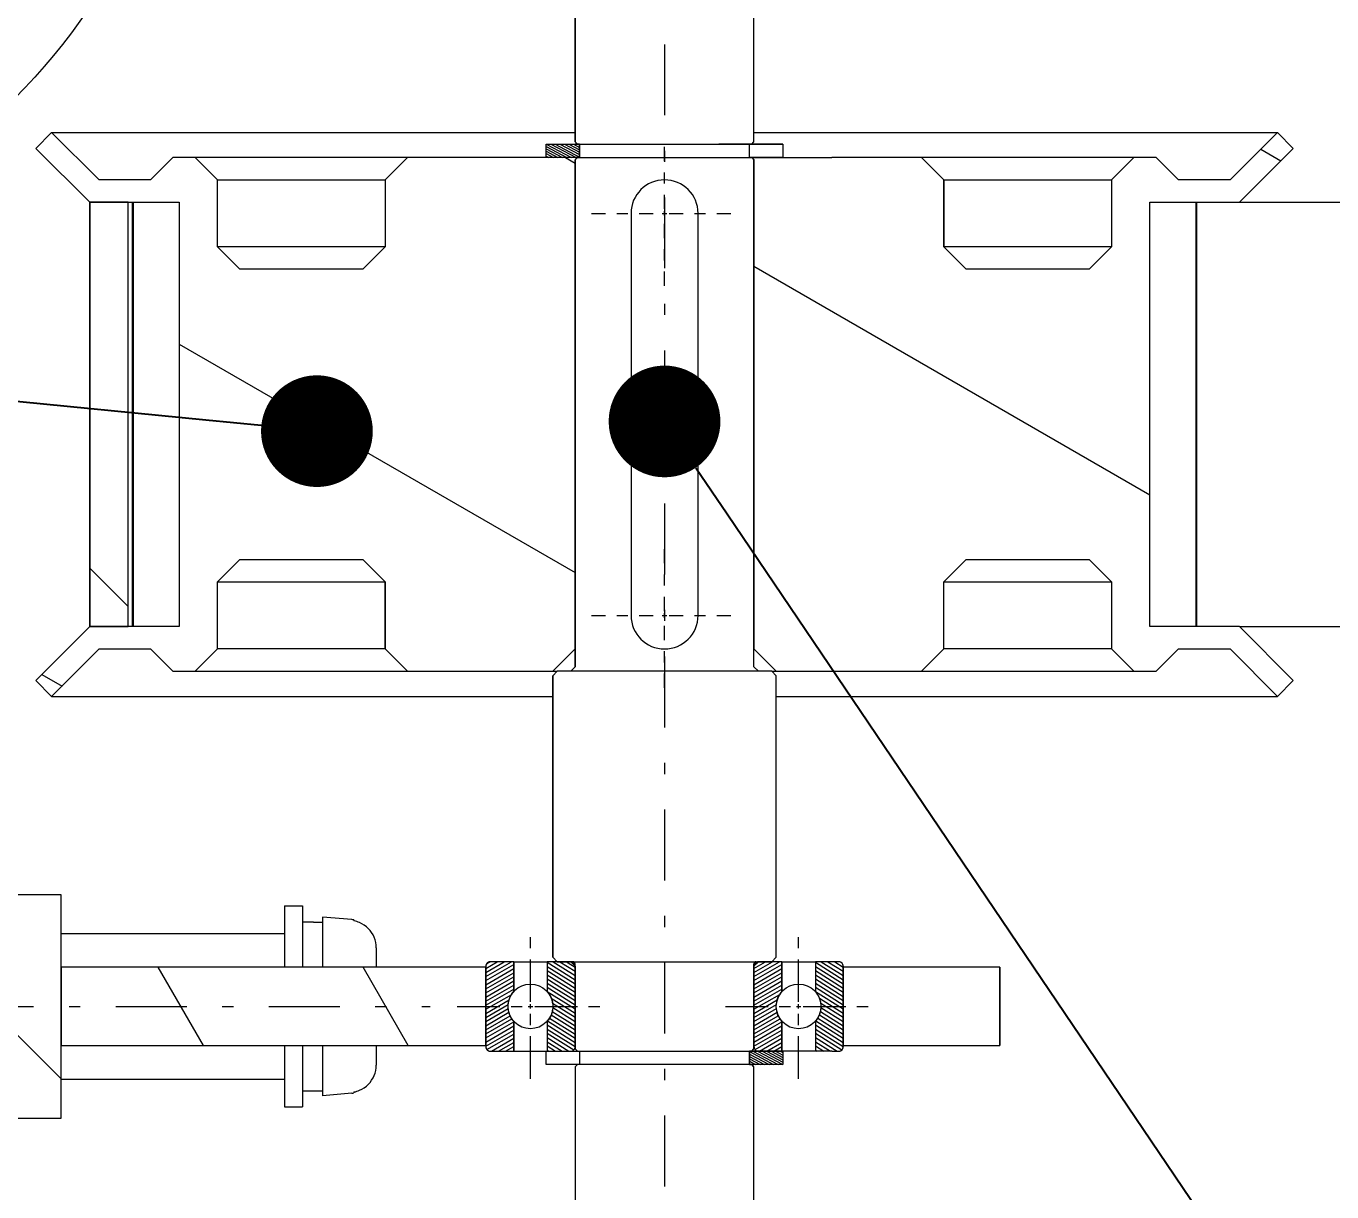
# Model space of a CAD drawing. Header units: millimetres. Extents: x 651 to 8859, y -354 to 894.
# Drawn here: x 2325.8 to 2337.48, y 76 to 86.44 of the extents above; entities that cross this region are included whole.
import ezdxf
from ezdxf import colors
from ezdxf.entities.mleader import LeaderData, LeaderLine
from ezdxf.math import Vec2, Vec3

# ---------------------------------------------------------------- set-up
doc = ezdxf.new("R2010")
doc.units = ezdxf.units.MM
doc.linetypes.add('CENTER2', pattern=[28.575, 19.05, -3.175, 3.175, -3.175])
doc.linetypes.add('DASHDOT2', pattern=[12.7, 6.35, -3.175, 0, -3.175])
doc.layers.get('0').update_dxf_attribs({"lineweight": 18})
for name, color, linetype, lineweight in [('cienka', 7, 'Continuous', 9), ('Kreskowanie (ISO)', 7, 'Continuous', 9), ('Widoczne (ISO)', 7, 'Continuous', 18), ('Widoczne wąskie (ISO)', 7, 'Continuous', 9)]:
    doc.layers.add(name, color=color, linetype=linetype, lineweight=lineweight)
doc.styles.get("Standard").update_dxf_attribs({"font": 'tahoma.ttf'})
pattern_1 = [(150.00025, (1761.6154, -521.0996), (-1.587488, -2.749637), [])]

# ---------------------------------------------------------------- blocks, each defined once
blk = doc.blocks.new('*U121')
at = {"layer": 'Widoczne wąskie (ISO)', "color": 0, "linetype": 'CENTER2', "ltscale": 0.02, "transparency": 16777216}
for p, q in [((0, 0.04), (0, 0.639)), ((-0.655, 0), (-0.04, 0)), ((0.04, 0), (0.627, 0)), ((0, -0.648), (0, -0.04))]:
    blk.add_line(p, q, dxfattribs=at)
at = {"layer": 'Widoczne wąskie (ISO)', "color": 0, "linetype": 'Continuous', "ltscale": 0.02, "transparency": 16777216}
for p, q in [((-0.02, 0), (0.02, 0)), ((0, -0.02), (0, 0.02))]:
    blk.add_line(p, q, dxfattribs=at)
blk = doc.blocks.new('*U122')
at = {"layer": 'Widoczne wąskie (ISO)', "color": 0, "linetype": 'CENTER2', "ltscale": 0.02, "transparency": 16777216}
for p, q in [((0, 0.04), (0, 0.639)), ((-0.655, 0), (-0.04, 0)), ((0.04, 0), (0.627, 0)), ((0, -0.648), (0, -0.04))]:
    blk.add_line(p, q, dxfattribs=at)
at = {"layer": 'Widoczne wąskie (ISO)', "color": 0, "linetype": 'Continuous', "ltscale": 0.02, "transparency": 16777216}
for p, q in [((-0.02, 0), (0.02, 0)), ((0, -0.02), (0, 0.02))]:
    blk.add_line(p, q, dxfattribs=at)
blk = doc.blocks.new('*U123')
at = {"layer": 'Widoczne wąskie (ISO)', "color": 0, "linetype": 'DASHDOT2', "ltscale": 0.1, "transparency": 16777216}
blk.add_line((-4.847, 0), (3.447, 0), dxfattribs=at)
blk = doc.blocks.new('*U125')
at = {"layer": 'Widoczne wąskie (ISO)', "color": 0, "linetype": 'DASHDOT2', "ltscale": 0.02, "transparency": 16777216}
for p, q in [((0, 0.04), (0, 0.639)), ((-0.655, 0), (-0.04, 0)), ((0.04, 0), (0.627, 0)), ((0, -0.648), (0, -0.04))]:
    blk.add_line(p, q, dxfattribs=at)
at = {"layer": 'Widoczne wąskie (ISO)', "color": 0, "linetype": 'Continuous', "ltscale": 0.02, "transparency": 16777216}
for p, q in [((-0.02, 0), (0.02, 0)), ((0, -0.02), (0, 0.02))]:
    blk.add_line(p, q, dxfattribs=at)
blk = doc.blocks.new('*U126')
at = {"layer": 'Widoczne wąskie (ISO)', "color": 0, "linetype": 'DASHDOT2', "ltscale": 0.02, "transparency": 16777216}
for p, q in [((0, 0.04), (0, 0.639)), ((-0.655, 0), (-0.04, 0)), ((0.04, 0), (0.627, 0)), ((0, -0.648), (0, -0.04))]:
    blk.add_line(p, q, dxfattribs=at)
at = {"layer": 'Widoczne wąskie (ISO)', "color": 0, "linetype": 'Continuous', "ltscale": 0.02, "transparency": 16777216}
for p, q in [((-0.02, 0), (0.02, 0)), ((0, -0.02), (0, 0.02))]:
    blk.add_line(p, q, dxfattribs=at)
blk = doc.blocks.new('*U127')
at = {"layer": 'Widoczne wąskie (ISO)', "color": 0, "linetype": 'DASHDOT2', "ltscale": 0.1, "transparency": 16777216}
blk.add_line((0, 20.587), (0, -5.344), dxfattribs=at)
blk = doc.blocks.new('_Dot')
at = {"color": 0, "linetype": 'ByBlock', "lineweight": -2}
blk.add_line((-0.5, 0), (-1, 0), dxfattribs=at)
at = {"color": 0, "linetype": 'ByBlock', "const_width": 0.5}
blk.add_lwpolyline([(-0.25, 0, 1), (0.25, 0, 1)], format="xyb", close=True, dxfattribs=at)

msp = doc.modelspace()

# ---------------------------------------------------------------- hatches: boundary and pattern name
at = {"layer": 'Kreskowanie (ISO)'}
h = msp.add_hatch(dxfattribs=at)
h.set_pattern_fill('ANSI31', color=256, scale=25.4, angle=105.0002, style=0)
h.set_pattern_definition(pattern_1)
h.paths.add_polyline_path([(2327.168, 81.061), (2326.712, 81.061), (2326.368, 81.061), (2325.885, 80.578), (2326.027, 80.436), (2326.451, 80.861), (2326.912, 80.861), (2327.112, 80.661), (2327.312, 80.661), (2327.512, 80.861), (2327.512, 81.461), (2327.712, 81.661), (2328.812, 81.661), (2329.012, 81.461), (2329.012, 80.861), (2329.212, 80.661), (2330.512, 80.661), (2330.712, 80.861), (2330.712, 81.061), (2330.712, 81.461), (2330.712, 84.461), (2330.712, 84.861), (2330.712, 85.061), (2330.712, 85.261), (2330.327, 85.261), (2329.212, 85.261), (2329.012, 85.061), (2329.012, 84.461), (2328.812, 84.261), (2327.712, 84.261), (2327.512, 84.461), (2327.512, 85.061), (2327.312, 85.261), (2327.112, 85.261), (2326.912, 85.061), (2326.451, 85.061), (2326.027, 85.485), (2325.885, 85.343), (2326.368, 84.861), (2326.712, 84.861), (2327.168, 84.861)])
h = msp.add_hatch(dxfattribs=at)
h.set_pattern_fill('ANSI31', color=256, scale=25.4, angle=105.0002, style=0)
h.set_pattern_definition(pattern_1)
h.paths.add_polyline_path([(2336.656, 81.061), (2335.856, 81.061), (2335.856, 84.861), (2336.656, 84.861), (2337.139, 85.343), (2336.997, 85.485), (2336.573, 85.061), (2336.112, 85.061), (2335.912, 85.261), (2335.712, 85.261), (2335.512, 85.061), (2335.512, 84.461), (2335.312, 84.261), (2334.212, 84.261), (2334.012, 84.461), (2334.012, 85.061), (2333.812, 85.261), (2333.01, 85.261), (2332.312, 85.261), (2332.312, 85.061), (2332.312, 84.861), (2332.312, 84.461), (2332.312, 81.461), (2332.312, 81.061), (2332.312, 80.861), (2332.512, 80.661), (2333.812, 80.661), (2334.012, 80.861), (2334.012, 81.461), (2334.212, 81.661), (2335.312, 81.661), (2335.512, 81.461), (2335.512, 80.861), (2335.712, 80.661), (2335.912, 80.661), (2336.112, 80.861), (2336.573, 80.861), (2336.997, 80.436), (2337.139, 80.578)])
h = msp.add_hatch(dxfattribs=at)
h.set_pattern_fill('ANSI31', color=256, scale=25.4, angle=90.0002, style=0)
h.set_pattern_definition([(135.0002, (1761.6154, -521.0996), (-2.245056, -2.245072), [])])
h.paths.add_polyline_path([(2326.368, 84.861), (2326.368, 81.061), (2326.368, 81.061), (2326.712, 81.061), (2326.712, 84.861), (2326.368, 84.861)])
h = msp.add_hatch(dxfattribs=at)
h.set_pattern_fill('ANSI31', color=256, scale=0.4, angle=90.0002, style=0)
h.paths.add_polyline_path([(2324.112, 76.661), (2326.112, 76.661), (2326.112, 77.311), (2326.112, 77.344), (2326.112, 77.661), (2326.112, 77.977), (2326.112, 78.011), (2326.112, 78.661), (2324.112, 78.661)])
h.paths.add_polyline_path([(2324.512, 78.261), (2325.712, 78.261), (2325.712, 77.061), (2324.512, 77.061)], flags=0)
h = msp.add_hatch(dxfattribs=at)
h.set_pattern_fill('ANSI31', color=256, scale=0.01, angle=-15, style=0)
h.set_pattern_definition([(30.0000222, (-88.964027, -19.392546), (-0.01587501066, 0.0274963004), [])])
edge = h.paths.add_edge_path()
edge.add_line((2330.162, 77.261), (2329.952, 77.261))
edge.add_spline(control_points=[(2329.952, 77.261), (2329.947, 77.261), (2329.941, 77.262), (2329.932, 77.266), (2329.927, 77.269), (2329.92, 77.276), (2329.917, 77.281), (2329.913, 77.29), (2329.912, 77.296), (2329.912, 77.301)], knot_values=[0.059239, 0.059239, 0.059239, 0.059239, 0.066643, 0.066643, 0.074048, 0.074048, 0.081453, 0.081453, 0.088858, 0.088858, 0.088858, 0.088858], degree=3, periodic=0)
edge.add_line((2329.912, 77.301), (2329.912, 77.557))
edge.add_line((2329.912, 77.557), (2329.912, 77.765))
edge.add_line((2329.912, 77.765), (2329.912, 78.021))
edge.add_spline(control_points=[(2329.912, 78.021), (2329.912, 78.026), (2329.913, 78.031), (2329.917, 78.04), (2329.92, 78.045), (2329.927, 78.052), (2329.932, 78.056), (2329.941, 78.059), (2329.947, 78.061), (2329.952, 78.061)], knot_values=[0.029619, 0.029619, 0.029619, 0.029619, 0.037024, 0.037024, 0.044429, 0.044429, 0.051834, 0.051834, 0.059239, 0.059239, 0.059239, 0.059239], degree=3, periodic=0)
edge.add_line((2329.952, 78.061), (2330.162, 78.061))
edge.add_line((2330.162, 78.061), (2330.162, 77.793))
edge.add_spline(control_points=[(2330.162, 77.793), (2330.148, 77.777), (2330.135, 77.756), (2330.118, 77.714), (2330.112, 77.685), (2330.112, 77.661)], knot_values=[0.296193, 0.296193, 0.296193, 0.296193, 0.327111, 0.327111, 0.364135, 0.364135, 0.364135, 0.364135], degree=3, periodic=0)
edge.add_spline(control_points=[(2330.112, 77.661), (2330.112, 77.636), (2330.118, 77.607), (2330.135, 77.565), (2330.148, 77.545), (2330.162, 77.528)], knot_values=[0.22825, 0.22825, 0.22825, 0.22825, 0.265274, 0.265274, 0.296193, 0.296193, 0.296193, 0.296193], degree=3, periodic=0)
edge.add_line((2330.162, 77.528), (2330.162, 77.261))
h = msp.add_hatch(dxfattribs=at)
h.set_pattern_fill('ANSI31', color=256, scale=0.01, angle=-15, style=0)
h.set_pattern_definition([(30.0000222, (-86.564027, -19.392546), (-0.01587501066, 0.0274963004), [])])
edge = h.paths.add_edge_path()
edge.add_line((2332.562, 77.261), (2332.352, 77.261))
edge.add_spline(control_points=[(2332.352, 77.261), (2332.347, 77.261), (2332.341, 77.262), (2332.332, 77.266), (2332.327, 77.269), (2332.32, 77.276), (2332.317, 77.281), (2332.313, 77.29), (2332.312, 77.296), (2332.312, 77.301)], knot_values=[0.059239, 0.059239, 0.059239, 0.059239, 0.066643, 0.066643, 0.074048, 0.074048, 0.081453, 0.081453, 0.088858, 0.088858, 0.088858, 0.088858], degree=3, periodic=0)
edge.add_line((2332.312, 77.301), (2332.312, 77.557))
edge.add_line((2332.312, 77.557), (2332.312, 77.765))
edge.add_line((2332.312, 77.765), (2332.312, 78.021))
edge.add_spline(control_points=[(2332.312, 78.021), (2332.312, 78.026), (2332.313, 78.031), (2332.317, 78.04), (2332.32, 78.045), (2332.327, 78.052), (2332.332, 78.056), (2332.341, 78.059), (2332.347, 78.061), (2332.352, 78.061)], knot_values=[0.029619, 0.029619, 0.029619, 0.029619, 0.037024, 0.037024, 0.044429, 0.044429, 0.051834, 0.051834, 0.059239, 0.059239, 0.059239, 0.059239], degree=3, periodic=0)
edge.add_line((2332.352, 78.061), (2332.562, 78.061))
edge.add_line((2332.562, 78.061), (2332.562, 77.793))
edge.add_spline(control_points=[(2332.562, 77.793), (2332.548, 77.777), (2332.535, 77.756), (2332.518, 77.714), (2332.512, 77.685), (2332.512, 77.661)], knot_values=[0.296193, 0.296193, 0.296193, 0.296193, 0.327111, 0.327111, 0.364135, 0.364135, 0.364135, 0.364135], degree=3, periodic=0)
edge.add_spline(control_points=[(2332.512, 77.661), (2332.512, 77.636), (2332.518, 77.607), (2332.535, 77.565), (2332.548, 77.545), (2332.562, 77.528)], knot_values=[0.22825, 0.22825, 0.22825, 0.22825, 0.265274, 0.265274, 0.296193, 0.296193, 0.296193, 0.296193], degree=3, periodic=0)
edge.add_line((2332.562, 77.528), (2332.562, 77.261))
h = msp.add_hatch(dxfattribs=at)
h.set_pattern_fill('ANSI31', color=256, scale=0.5, angle=75.00018, style=0)
h.paths.add_polyline_path([(2326.112, 78.011), (2326.112, 77.977), (2326.112, 77.911), (2326.112, 77.411), (2326.112, 77.344), (2326.112, 77.311), (2329.912, 77.311), (2329.912, 78.011)])
at = {"layer": 'Widoczne wąskie (ISO)'}
h = msp.add_hatch(dxfattribs=at)
h.set_pattern_fill('ANSI31', color=256, scale=0.006, angle=287)
h.set_pattern_definition([(332, (4749.588219, 169.253766), (0.00894343327, 0.01682015164), [])])
h.paths.add_polyline_path([(2330.452, 85.261), (2330.752, 85.261), (2330.752, 85.381), (2330.452, 85.381)])
h = msp.add_hatch(dxfattribs=at)
h.set_pattern_fill('ANSI31', color=256, scale=0.01, angle=103)
h.set_pattern_definition([(148, (-88.964027, -19.392546), (-0.01682493664, -0.02692552705), [])])
h.paths.add_polyline_path([(2330.712, 78.021, 0.414214), (2330.672, 78.061), (2330.462, 78.061), (2330.462, 77.793, -0.182676), (2330.512, 77.661, -0.182676), (2330.462, 77.528), (2330.462, 77.261), (2330.61, 77.261), (2330.672, 77.261, 0.414214), (2330.712, 77.301)])
h = msp.add_hatch(dxfattribs=at)
h.set_pattern_fill('ANSI31', color=256, scale=0.01, angle=103)
h.set_pattern_definition([(148, (-86.564027, -19.392546), (-0.01682493664, -0.02692552705), [])])
h.paths.add_polyline_path([(2333.112, 78.021, 0.414214), (2333.072, 78.061), (2332.862, 78.061), (2332.862, 77.793, -0.182676), (2332.912, 77.661, -0.182676), (2332.862, 77.528), (2332.862, 77.261), (2333.01, 77.261), (2333.072, 77.261, 0.414214), (2333.112, 77.301)])
h = msp.add_hatch(dxfattribs=at)
h.set_pattern_fill('ANSI31', color=256, scale=0.006, angle=107)
h.set_pattern_definition([(152, (-86.564027, -6.732546), (-0.00894343327, -0.01682015164), [])])
h.paths.add_polyline_path([(2332.572, 77.261), (2332.272, 77.261), (2332.272, 77.141), (2332.572, 77.141)])

# ---------------------------------------------------------------- linework, layer by layer
at = {"layer": 'Widoczne (ISO)'}
for p, q in [((2330.712, 89.781), (2330.712, 85.401)), ((2330.712, 85.401), (2330.712, 89.781)), ((2332.312, 85.401), (2332.312, 89.781)), ((2332.312, 85.401), (2332.312, 89.781)), ((2326.027, 85.485), (2325.885, 85.343)), ((2326.027, 85.485), (2325.885, 85.343)), ((2326.451, 85.061), (2326.027, 85.485)), ((2326.027, 85.485), (2330.712, 85.485)), ((2332.312, 85.485), (2336.997, 85.485)), ((2336.997, 85.485), (2336.573, 85.061)), ((2337.139, 85.343), (2336.997, 85.485)), ((2336.997, 85.485), (2337.139, 85.343)), ((2325.885, 85.343), (2326.368, 84.861)), ((2326.368, 84.861), (2325.885, 85.343)), ((2330.452, 85.381), (2331.999, 85.381)), ((2330.752, 85.381), (2330.712, 85.381)), ((2330.752, 85.381), (2332.272, 85.381)), ((2332.572, 85.381), (2331.999, 85.381)), ((2336.656, 84.861), (2337.139, 85.343)), ((2336.656, 84.861), (2337.139, 85.343)), ((2327.112, 85.261), (2326.912, 85.061)), ((2327.112, 85.261), (2326.912, 85.061)), ((2327.312, 85.261), (2327.112, 85.261)), ((2327.512, 85.061), (2327.312, 85.261)), ((2329.212, 85.261), (2327.312, 85.261)), ((2329.212, 85.261), (2329.012, 85.061)), ((2329.212, 85.261), (2329.012, 85.061)), ((2330.327, 85.261), (2329.212, 85.261)), ((2330.712, 85.261), (2330.327, 85.261)), ((2330.712, 85.261), (2332.312, 85.261)), ((2330.712, 85.261), (2332.312, 85.261)), ((2330.712, 85.241), (2330.712, 80.701)), ((2330.712, 80.861), (2330.712, 85.241)), ((2330.752, 85.261), (2332.272, 85.261)), ((2332.312, 85.261), (2333.01, 85.261)), ((2332.312, 80.701), (2332.312, 85.241)), ((2332.312, 85.241), (2332.312, 80.861)), ((2333.812, 85.261), (2333.01, 85.261)), ((2334.012, 85.061), (2333.812, 85.261)), ((2335.712, 85.261), (2333.812, 85.261)), ((2333.812, 85.261), (2334.012, 85.061)), ((2335.712, 85.261), (2335.512, 85.061)), ((2335.912, 85.261), (2335.712, 85.261)), ((2336.112, 85.061), (2335.912, 85.261)), ((2335.912, 85.261), (2336.112, 85.061)), ((2326.912, 85.061), (2326.451, 85.061)), ((2327.512, 84.461), (2327.512, 85.061)), ((2327.512, 85.061), (2329.012, 85.061)), ((2329.012, 85.061), (2329.012, 84.461)), ((2329.012, 85.061), (2329.012, 84.461)), ((2334.012, 84.461), (2334.012, 85.061)), ((2334.012, 85.061), (2335.512, 85.061)), ((2334.012, 85.061), (2334.012, 84.461)), ((2335.512, 85.061), (2335.512, 84.461)), ((2336.573, 85.061), (2336.112, 85.061)), ((2326.368, 84.861), (2327.168, 84.861)), ((2326.368, 84.861), (2326.368, 81.061)), ((2326.712, 84.861), (2326.368, 84.861)), ((2326.368, 81.061), (2326.368, 84.861)), ((2326.712, 81.061), (2326.712, 84.861)), ((2326.751, 81.061), (2326.751, 84.861)), ((2326.757, 84.861), (2326.757, 81.061)), ((2327.168, 84.861), (2327.168, 81.061)), ((2335.856, 81.061), (2335.856, 84.861)), ((2335.856, 84.861), (2336.656, 84.861)), ((2336.267, 84.861), (2336.267, 81.061)), ((2336.273, 84.861), (2336.273, 81.061)), ((2336.656, 84.861), (2364.199, 84.861)), ((2331.212, 84.761), (2331.212, 81.161)), ((2331.812, 81.161), (2331.812, 84.761)), ((2327.712, 84.261), (2327.512, 84.461)), ((2329.012, 84.461), (2327.512, 84.461)), ((2329.012, 84.461), (2328.812, 84.261)), ((2329.012, 84.461), (2328.812, 84.261)), ((2334.212, 84.261), (2334.012, 84.461)), ((2335.512, 84.461), (2334.012, 84.461)), ((2334.012, 84.461), (2334.212, 84.261)), ((2335.512, 84.461), (2335.312, 84.261)), ((2328.812, 84.261), (2327.712, 84.261)), ((2335.312, 84.261), (2334.212, 84.261)), ((2327.512, 81.461), (2327.712, 81.661)), ((2327.712, 81.661), (2328.812, 81.661)), ((2328.812, 81.661), (2329.012, 81.461)), ((2329.012, 81.461), (2328.812, 81.661)), ((2334.012, 81.461), (2334.212, 81.661)), ((2334.012, 81.461), (2334.212, 81.661)), ((2334.212, 81.661), (2335.312, 81.661)), ((2335.312, 81.661), (2335.512, 81.461)), ((2327.512, 80.861), (2327.512, 81.461)), ((2327.512, 81.461), (2329.012, 81.461)), ((2329.012, 81.461), (2329.012, 80.861)), ((2329.012, 80.861), (2329.012, 81.461)), ((2334.012, 80.861), (2334.012, 81.461)), ((2334.012, 81.461), (2335.512, 81.461)), ((2334.012, 80.861), (2334.012, 81.461)), ((2335.512, 81.461), (2335.512, 80.861)), ((2326.368, 81.061), (2325.885, 80.578)), ((2326.368, 81.061), (2325.885, 80.578)), ((2327.168, 81.061), (2326.368, 81.061)), ((2326.368, 81.061), (2326.712, 81.061)), ((2336.656, 81.061), (2335.856, 81.061)), ((2337.139, 80.578), (2336.656, 81.061)), ((2336.656, 81.061), (2337.139, 80.578)), ((2336.656, 81.061), (2364.199, 81.061)), ((2326.027, 80.436), (2326.451, 80.861)), ((2326.451, 80.861), (2326.912, 80.861)), ((2326.912, 80.861), (2327.112, 80.661)), ((2327.112, 80.661), (2326.912, 80.861)), ((2327.312, 80.661), (2327.512, 80.861)), ((2329.012, 80.861), (2327.512, 80.861)), ((2329.012, 80.861), (2329.212, 80.661)), ((2329.212, 80.661), (2329.012, 80.861)), ((2330.512, 80.661), (2330.712, 80.861)), ((2330.712, 80.701), (2330.712, 80.861)), ((2332.312, 80.701), (2332.312, 80.861)), ((2332.312, 80.861), (2332.512, 80.661)), ((2333.812, 80.661), (2334.012, 80.861)), ((2333.812, 80.661), (2334.012, 80.861)), ((2335.512, 80.861), (2334.012, 80.861)), ((2335.512, 80.861), (2335.712, 80.661)), ((2335.912, 80.661), (2336.112, 80.861)), ((2335.912, 80.661), (2336.112, 80.861)), ((2336.112, 80.861), (2336.573, 80.861)), ((2336.573, 80.861), (2336.997, 80.436)), ((2327.112, 80.661), (2327.312, 80.661)), ((2327.312, 80.661), (2329.212, 80.661)), ((2329.212, 80.661), (2330.512, 80.661)), ((2330.552, 80.661), (2330.512, 80.621)), ((2330.552, 80.661), (2330.512, 80.621)), ((2330.512, 80.661), (2330.552, 80.661)), ((2330.672, 80.661), (2330.552, 80.661)), ((2330.712, 80.701), (2330.672, 80.661)), ((2330.712, 80.701), (2330.672, 80.661)), ((2332.352, 80.661), (2330.672, 80.661)), ((2332.352, 80.661), (2332.312, 80.701)), ((2332.312, 80.701), (2332.352, 80.661)), ((2332.472, 80.661), (2332.352, 80.661)), ((2332.512, 80.621), (2332.472, 80.661)), ((2332.472, 80.661), (2332.512, 80.621)), ((2332.472, 80.661), (2332.512, 80.661)), ((2332.512, 80.661), (2333.812, 80.661)), ((2333.812, 80.661), (2335.712, 80.661)), ((2335.712, 80.661), (2335.912, 80.661)), ((2325.885, 80.578), (2326.027, 80.436)), ((2326.027, 80.436), (2325.885, 80.578)), ((2330.512, 80.621), (2330.512, 78.101)), ((2330.512, 78.101), (2330.512, 80.621)), ((2332.512, 78.101), (2332.512, 80.621)), ((2332.512, 78.101), (2332.512, 80.621)), ((2336.997, 80.436), (2337.139, 80.578)), ((2336.997, 80.436), (2337.139, 80.578)), ((2326.027, 80.436), (2330.512, 80.436)), ((2332.512, 80.436), (2336.997, 80.436)), ((2326.112, 78.661), (2324.112, 78.661)), ((2326.112, 76.661), (2326.112, 78.661)), ((2328.112, 78.561), (2328.112, 78.311)), ((2328.112, 78.561), (2328.272, 78.561)), ((2328.272, 78.561), (2328.272, 78.011)), ((2328.371, 78.416), (2328.452, 78.416)), ((2328.452, 78.461), (2328.452, 78.011)), ((2328.713, 78.438), (2328.452, 78.461)), ((2328.732, 78.435), (2328.732, 78.426)), ((2328.112, 78.311), (2326.112, 78.311)), ((2328.112, 78.311), (2328.112, 78.011)), ((2328.932, 78.185), (2328.932, 78.011)), ((2330.162, 78.061), (2329.952, 78.061)), ((2330.162, 78.061), (2330.462, 78.061)), ((2330.162, 77.793), (2330.162, 78.061)), ((2330.162, 78.061), (2330.162, 77.793)), ((2330.672, 78.061), (2330.462, 78.061)), ((2330.462, 78.061), (2330.462, 77.793)), ((2330.462, 78.061), (2330.462, 77.793)), ((2330.462, 78.061), (2330.462, 77.793)), ((2330.512, 78.101), (2330.552, 78.061)), ((2330.552, 78.061), (2330.512, 78.101)), ((2330.552, 78.061), (2330.672, 78.061)), ((2330.672, 78.061), (2330.712, 78.021)), ((2330.692, 78.061), (2330.672, 78.061)), ((2330.692, 78.061), (2332.332, 78.061)), ((2332.312, 78.021), (2332.352, 78.061)), ((2332.332, 78.061), (2332.472, 78.061)), ((2332.352, 78.061), (2332.472, 78.061)), ((2332.562, 78.061), (2332.352, 78.061)), ((2332.472, 78.061), (2332.512, 78.101)), ((2332.472, 78.061), (2332.512, 78.101)), ((2332.562, 78.061), (2332.862, 78.061)), ((2332.562, 77.793), (2332.562, 78.061)), ((2332.562, 78.061), (2332.562, 77.793)), ((2333.072, 78.061), (2332.862, 78.061)), ((2332.862, 78.061), (2332.862, 77.793)), ((2326.112, 78.011), (2326.112, 77.311)), ((2329.912, 78.011), (2326.112, 78.011)), ((2329.912, 78.021), (2329.912, 77.301)), ((2329.912, 78.021), (2329.912, 78.011)), ((2329.912, 77.311), (2329.912, 78.011)), ((2330.712, 78.021), (2330.712, 78.041)), ((2330.712, 78.021), (2330.712, 77.281)), ((2330.712, 77.301), (2330.712, 78.021)), ((2330.712, 78.021), (2330.712, 77.301)), ((2332.312, 78.021), (2332.312, 78.041)), ((2332.312, 77.281), (2332.312, 78.021)), ((2332.312, 78.021), (2332.312, 77.301)), ((2333.112, 77.301), (2333.112, 78.021)), ((2333.112, 78.021), (2333.112, 78.011)), ((2333.112, 78.021), (2333.112, 77.301)), ((2334.512, 78.011), (2333.112, 78.011)), ((2333.112, 78.011), (2333.112, 77.311)), ((2334.512, 77.311), (2334.512, 78.011)), ((2334.512, 78.011), (2334.512, 77.311)), ((2330.162, 77.261), (2330.162, 77.528)), ((2330.162, 77.528), (2330.162, 77.261)), ((2330.462, 77.528), (2330.462, 77.261)), ((2332.562, 77.261), (2332.562, 77.528)), ((2332.562, 77.528), (2332.562, 77.261)), ((2332.862, 77.528), (2332.862, 77.261)), ((2326.112, 77.311), (2329.912, 77.311)), ((2328.112, 77.311), (2328.112, 77.011)), ((2328.272, 77.311), (2328.272, 76.761)), ((2328.452, 77.311), (2328.452, 76.861)), ((2328.932, 77.311), (2328.932, 77.136)), ((2329.912, 77.311), (2329.912, 77.301)), ((2329.952, 77.261), (2330.162, 77.261)), ((2330.162, 77.261), (2330.327, 77.261)), ((2330.327, 77.261), (2330.452, 77.261)), ((2330.712, 77.301), (2330.712, 77.281)), ((2330.732, 77.261), (2330.712, 77.281)), ((2330.752, 77.261), (2332.272, 77.261)), ((2333.01, 77.261), (2332.272, 77.261)), ((2332.292, 77.261), (2332.312, 77.281)), ((2332.312, 77.301), (2332.312, 77.281)), ((2333.01, 77.261), (2333.072, 77.261)), ((2333.112, 77.311), (2334.512, 77.311)), ((2333.112, 77.311), (2333.112, 77.301)), ((2332.272, 77.141), (2330.752, 77.141)), ((2332.272, 77.141), (2332.312, 77.141)), ((2326.112, 77.011), (2328.112, 77.011)), ((2328.112, 77.011), (2328.112, 76.761)), ((2330.712, 77.121), (2330.712, 70.741)), ((2332.312, 70.741), (2332.312, 77.121)), ((2328.272, 76.906), (2328.452, 76.906)), ((2328.732, 76.895), (2328.732, 76.886)), ((2328.713, 76.883), (2328.452, 76.861)), ((2324.112, 76.661), (2326.112, 76.661)), ((2328.112, 76.761), (2328.272, 76.761))]:
    msp.add_line(p, q, dxfattribs=at)
for points in [[(2330.752, 85.261), (2330.452, 85.261), (2330.452, 85.381), (2330.752, 85.381)], [(2332.272, 85.381), (2332.572, 85.381), (2332.572, 85.261), (2332.272, 85.261)], [(2330.752, 77.141), (2330.452, 77.141), (2330.452, 77.261), (2330.752, 77.261)], [(2332.272, 77.261), (2332.572, 77.261), (2332.572, 77.141), (2332.272, 77.141)]]:
    msp.add_lwpolyline(points, close=True, dxfattribs=at)
for points in [[(2330.712, 85.401), (2330.732, 85.381), (2330.752, 85.381), (2330.752, 85.261)], [(2330.712, 85.261), (2330.752, 85.261), (2330.752, 85.381), (2330.712, 85.381)], [(2330.712, 85.241), (2330.732, 85.261), (2330.752, 85.261), (2330.752, 85.381)], [(2332.272, 85.381), (2332.292, 85.381), (2332.312, 85.401)], [(2332.312, 85.261), (2332.272, 85.261), (2332.272, 85.381), (2332.312, 85.381)], [(2332.272, 85.261), (2332.292, 85.261), (2332.312, 85.241)], [(2330.712, 77.261), (2330.752, 77.261), (2330.752, 77.141), (2330.712, 77.141)], [(2332.312, 77.261), (2332.272, 77.261), (2332.272, 77.141), (2332.312, 77.141)], [(2332.312, 73.433), (2332.312, 77.121), (2332.292, 77.141), (2332.272, 77.141), (2332.272, 77.261)], [(2330.752, 77.141), (2330.732, 77.141), (2330.712, 77.121), (2330.712, 73.433)]]:
    msp.add_lwpolyline(points, dxfattribs=at)
for centre in [(2330.312, 77.661), (2330.312, 77.661), (2332.712, 77.661), (2332.712, 77.661)]:
    msp.add_circle(centre, 0.2, dxfattribs=at)
for centre, radius, start, end in [((2331.512, 84.761), 0.3, 0, 180), ((2331.512, 81.161), 0.3, 180, 0), ((2328.692, 78.199), 0.24, 80.4059, 85), ((2329.952, 78.021), 0.04, 90, 180), ((2330.692, 78.041), 0.02, 0, 90), ((2332.332, 78.041), 0.02, 90, 180), ((2333.072, 78.021), 0.04, 0, 90), ((2329.952, 77.301), 0.04, 180, 270), ((2333.072, 77.301), 0.04, 270, 0), ((2328.692, 77.123), 0.24, 275, 279.5941)]:
    msp.add_arc(centre, radius, start, end, dxfattribs=at)
msp.add_ellipse((2328.371, 77.661), major_axis=(-2.074, 0), ratio=0.36397, start_param=4.712389, end_param=4.760089, dxfattribs=at)
for points, knots in [([(2328.932, 78.185), (2328.932, 78.216), (2328.925, 78.252), (2328.902, 78.307), (2328.882, 78.337), (2328.84, 78.38), (2328.811, 78.4), (2328.768, 78.418), (2328.75, 78.423), (2328.732, 78.426)], [0.5426169, 0.5426169, 0.5426169, 0.5426169, 0.5883414, 0.5883414, 0.6332991, 0.6332991, 0.677781, 0.677781, 0.7029542, 0.7029542, 0.7029542, 0.7029542]), ([(2329.952, 78.061), (2329.947, 78.061), (2329.941, 78.059), (2329.932, 78.056), (2329.927, 78.052), (2329.92, 78.045), (2329.917, 78.04), (2329.913, 78.031), (2329.912, 78.026), (2329.912, 78.021)], [-0.02961925, -0.02961925, -0.02961925, -0.02961925, -0.02221444, -0.02221444, -0.01480963, -0.01480963, -0.00740481, -0.00740481, 0, 0, 0, 0]), ([(2330.712, 78.021), (2330.712, 78.026), (2330.711, 78.031), (2330.707, 78.04), (2330.704, 78.045), (2330.697, 78.052), (2330.692, 78.056), (2330.683, 78.059), (2330.677, 78.061), (2330.672, 78.061)], [0.0592385, 0.0592385, 0.0592385, 0.0592385, 0.06664332, 0.06664332, 0.07404813, 0.07404813, 0.08145294, 0.08145294, 0.08885776, 0.08885776, 0.08885776, 0.08885776]), ([(2332.352, 78.061), (2332.347, 78.061), (2332.341, 78.059), (2332.332, 78.056), (2332.327, 78.052), (2332.32, 78.045), (2332.317, 78.04), (2332.313, 78.031), (2332.312, 78.026), (2332.312, 78.021)], [0.02961925, 0.02961925, 0.02961925, 0.02961925, 0.03702406, 0.03702406, 0.04442888, 0.04442888, 0.05183369, 0.05183369, 0.0592385, 0.0592385, 0.0592385, 0.0592385]), ([(2333.112, 78.021), (2333.112, 78.026), (2333.111, 78.031), (2333.107, 78.04), (2333.104, 78.045), (2333.097, 78.052), (2333.092, 78.056), (2333.083, 78.059), (2333.077, 78.061), (2333.072, 78.061)], [0, 0, 0, 0, 0.00740481, 0.00740481, 0.01480963, 0.01480963, 0.02221444, 0.02221444, 0.02961925, 0.02961925, 0.02961925, 0.02961925]), ([(2330.162, 77.528), (2330.148, 77.545), (2330.135, 77.565), (2330.118, 77.607), (2330.112, 77.636), (2330.112, 77.685), (2330.118, 77.714), (2330.135, 77.756), (2330.148, 77.777), (2330.162, 77.793)], [0.2282498, 0.2282498, 0.2282498, 0.2282498, 0.2591685, 0.2591685, 0.2961925, 0.2961925, 0.3332166, 0.3332166, 0.3641352, 0.3641352, 0.3641352, 0.3641352]), ([(2330.462, 77.793), (2330.476, 77.777), (2330.489, 77.756), (2330.506, 77.714), (2330.512, 77.685), (2330.512, 77.661), (2330.512, 77.636), (2330.506, 77.607), (2330.489, 77.565), (2330.476, 77.545), (2330.462, 77.528)], [-0.0679427, -0.0679427, -0.0679427, -0.0679427, -0.0370241, -0.0370241, 0, 0, 0, 0.0370241, 0.0370241, 0.0679427, 0.0679427, 0.0679427, 0.0679427]), ([(2332.562, 77.528), (2332.548, 77.545), (2332.535, 77.565), (2332.518, 77.607), (2332.512, 77.636), (2332.512, 77.685), (2332.518, 77.714), (2332.535, 77.756), (2332.548, 77.777), (2332.562, 77.793)], [0.2282498, 0.2282498, 0.2282498, 0.2282498, 0.2591685, 0.2591685, 0.2961925, 0.2961925, 0.3332166, 0.3332166, 0.3641352, 0.3641352, 0.3641352, 0.3641352]), ([(2332.862, 77.793), (2332.876, 77.777), (2332.889, 77.756), (2332.906, 77.714), (2332.912, 77.685), (2332.912, 77.661), (2332.912, 77.636), (2332.906, 77.607), (2332.889, 77.565), (2332.876, 77.545), (2332.862, 77.528)], [-0.0679427, -0.0679427, -0.0679427, -0.0679427, -0.0370241, -0.0370241, 0, 0, 0, 0.0370241, 0.0370241, 0.0679427, 0.0679427, 0.0679427, 0.0679427]), ([(2329.912, 77.301), (2329.912, 77.296), (2329.913, 77.29), (2329.917, 77.281), (2329.92, 77.276), (2329.927, 77.269), (2329.932, 77.266), (2329.941, 77.262), (2329.947, 77.261), (2329.952, 77.261)], [0, 0, 0, 0, 0.00740481, 0.00740481, 0.01480963, 0.01480963, 0.02221444, 0.02221444, 0.02961925, 0.02961925, 0.02961925, 0.02961925]), ([(2330.672, 77.261), (2330.677, 77.261), (2330.683, 77.262), (2330.692, 77.266), (2330.697, 77.269), (2330.704, 77.276), (2330.707, 77.281), (2330.711, 77.29), (2330.712, 77.296), (2330.712, 77.301)], [0.02961925, 0.02961925, 0.02961925, 0.02961925, 0.03702406, 0.03702406, 0.04442888, 0.04442888, 0.05183369, 0.05183369, 0.0592385, 0.0592385, 0.0592385, 0.0592385]), ([(2332.312, 77.301), (2332.312, 77.296), (2332.313, 77.29), (2332.317, 77.281), (2332.32, 77.276), (2332.327, 77.269), (2332.332, 77.266), (2332.341, 77.262), (2332.347, 77.261), (2332.352, 77.261)], [0.0592385, 0.0592385, 0.0592385, 0.0592385, 0.06664332, 0.06664332, 0.07404813, 0.07404813, 0.08145294, 0.08145294, 0.08885776, 0.08885776, 0.08885776, 0.08885776]), ([(2333.072, 77.261), (2333.077, 77.261), (2333.083, 77.262), (2333.092, 77.266), (2333.097, 77.269), (2333.104, 77.276), (2333.107, 77.281), (2333.111, 77.29), (2333.112, 77.296), (2333.112, 77.301)], [-0.02961925, -0.02961925, -0.02961925, -0.02961925, -0.02221444, -0.02221444, -0.01480963, -0.01480963, -0.00740481, -0.00740481, 0, 0, 0, 0]), ([(2328.732, 76.895), (2328.75, 76.898), (2328.768, 76.904), (2328.811, 76.922), (2328.84, 76.941), (2328.882, 76.984), (2328.902, 77.014), (2328.925, 77.07), (2328.932, 77.106), (2328.932, 77.136)], [0.0190356, 0.0190356, 0.0190356, 0.0190356, 0.0442088, 0.0442088, 0.0886907, 0.0886907, 0.1336484, 0.1336484, 0.1793729, 0.1793729, 0.1793729, 0.1793729])]:
    msp.add_open_spline(points, degree=3, knots=knots, dxfattribs=at)
at = {"layer": 'Widoczne wąskie (ISO)'}
msp.add_circle((2321.905, 89.586), 5.365, dxfattribs=at)

# ---------------------------------------------------------------- block references
at = {"layer": 'Widoczne wąskie (ISO)', "linetype": 'DASHDOT2', "ltscale": 0.1}
for name, p in [('*U127', (2331.512, 75.277)), ('*U123', (2325.968, 77.661))]:
    msp.add_blockref(name, p, dxfattribs=at)
at = {"layer": 'Widoczne wąskie (ISO)', "linetype": 'DASHDOT2', "ltscale": 0.02}
for name, p in [('*U125', (2331.512, 84.761)), ('*U126', (2331.512, 81.161))]:
    msp.add_blockref(name, p, dxfattribs=at)
at = {"layer": 'Widoczne wąskie (ISO)', "linetype": 'CENTER2', "ltscale": 0.02}
for name, p in [('*U122', (2330.312, 77.661)), ('*U121', (2332.712, 77.661))]:
    msp.add_blockref(name, p, dxfattribs=at)

# ---------------------------------------------------------------- leaders
at = {"layer": 'cienka'}
ml = msp.add_multileader_mtext('Standard', dxfattribs=at)
ml.set_content('38', color=256)
ml.set_leader_properties()
ml.set_arrow_properties(name='DOT')
ml.build(insert=Vec2(0, 0))
ml.multileader.update_dxf_attribs({"has_dogleg": 0, "text_left_attachment_type": 5, "text_right_attachment_type": 6, "text_top_attachment_type": 10, "dogleg_length": 0, "arrow_head_size": 1})
ctx = ml.context
ctx.base_point, ctx.char_height, ctx.arrow_head_size, ctx.landing_gap_size, ctx.plane_origin = Vec3(2305.587, 84.271), 5, 1, 0, Vec3(2344.972, 170.271)
ctx.left_attachment, ctx.right_attachment, ctx.bottom_attachment, ctx.text_align_type = 5, 6, 10, 2
notes = []
notes.append((ctx, [(0, (1, 1, 0), (2312.522, 84.385), (-1, 0), 0, [(0, [(2328.401, 82.811)], 0, [])])]))
ctx.mtext.insert, ctx.mtext.alignment, ctx.mtext.flow_direction = Vec3(2312.522, 90.385), 3, 5
ml = msp.add_multileader_mtext('Standard', dxfattribs=at)
ml.set_content('33', color=256)
ml.set_leader_properties()
ml.set_arrow_properties(name='DOT')
ml.build(insert=Vec2(0, 0))
ml.multileader.update_dxf_attribs({"has_dogleg": 0, "text_left_attachment_type": 5, "text_right_attachment_type": 6, "text_top_attachment_type": 10, "dogleg_length": 0, "arrow_head_size": 1})
ctx = ml.context
ctx.base_point, ctx.char_height, ctx.arrow_head_size, ctx.landing_gap_size, ctx.plane_origin = Vec3(2358.63, 42.789), 5, 1, 0, Vec3(2388.554, 73.816)
ctx.left_attachment, ctx.right_attachment, ctx.bottom_attachment = 5, 6, 10
notes.append((ctx, [(1, (1, 1, 0), (2358.63, 42.789), (1, 0), 0, [(0, [(2331.512, 82.898)], 0, [])])]))
ctx.mtext.insert, ctx.mtext.flow_direction = Vec3(2358.63, 48.893), 5
for ctx, leaders in notes:
    for number, flags, end, landing, length, lines in leaders:
        leader = LeaderData()
        leader.index, (leader.has_last_leader_line, leader.has_dogleg_vector, leader.attachment_direction) = number, flags
        leader.last_leader_point, leader.dogleg_vector, leader.dogleg_length = Vec3(end), Vec3(landing), length
        for number, points, colour, breaks in lines:
            line = LeaderLine()
            line.index, line.vertices, line.color, line.breaks = number, Vec3.list(points), colors.encode_raw_color(colour), breaks
            leader.lines.append(line)
        ctx.leaders.append(leader)

doc.saveas('drawing.dxf')
